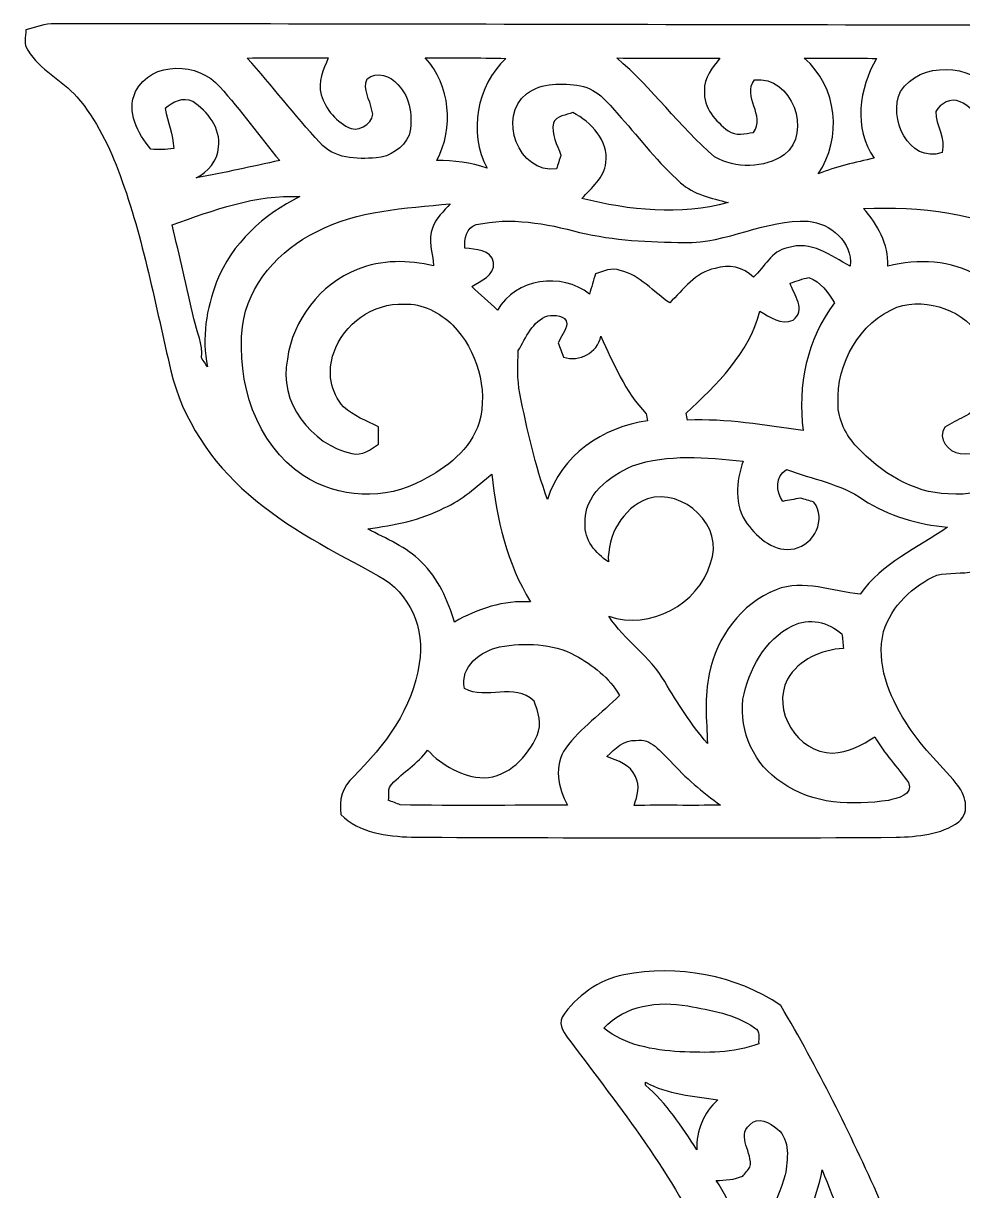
# Model space of a CAD drawing. Header units: centimetres. Extents: x -12.4 to 12.2, y -13.7 to 13.3.
# Drawn here: x -12.42 to -4.14, y 3.01 to 13.29 of the extents above; entities that cross this region are included whole.
import ezdxf

# ---------------------------------------------------------------- set-up
doc = ezdxf.new("R2010")
doc.units = ezdxf.units.CM
doc.header["$MEASUREMENT"] = 0
doc.layers.add('Camada 1', color=7, linetype='Continuous')

msp = doc.modelspace()

# ---------------------------------------------------------------- linework, layer by layer
at = {"layer": 'Camada 1', "color": 156}
for points, knots in [([(-12.39555, 13.23586), (-12.31159, 13.26161), (-12.22691, 13.2916), (-12.13803, 13.28984), (-12.13803, 13.28984), (-8.76229, 13.29019), (-5.38692, 13.27643), (-2.01117, 13.27714), (-2.01117, 13.27714), (-1.80552, 13.27573), (-1.59666, 13.29443), (-1.39452, 13.24362), (-1.39452, 13.24362), (-1.37865, 13.20341), (-1.36735, 13.16214), (-1.35995, 13.11944), (-1.35995, 13.11944), (-1.43581, 12.95152), (-1.61254, 12.86756), (-1.71838, 12.72292), (-1.71838, 12.72292), (-1.78788, 12.62873), (-1.85914, 12.53207), (-1.90005, 12.42165), (-1.90005, 12.42165), (-1.87924, 12.31829), (-1.82386, 12.21493), (-1.73177, 12.15848), (-1.73177, 12.15848), (-1.5568, 12.10662), (-1.38394, 12.1927), (-1.23013, 12.26784), (-1.23013, 12.26784), (-0.97225, 12.40261), (-0.72214, 12.57758), (-0.42509, 12.60756), (-0.42509, 12.60756), (-0.24411, 12.63368), (-0.06914, 12.51902), (0.11007, 12.57969), (0.11007, 12.57969), (0.1845, 12.67741), (0.27057, 12.76914), (0.38417, 12.82135), (0.38417, 12.82135), (0.41451, 12.80689), (0.4445, 12.79277), (0.47519, 12.77866), (0.47519, 12.77866), (0.52882, 12.59204), (0.49564, 12.39379), (0.54892, 12.20752), (0.54892, 12.20752), (0.60854, 11.96939), (0.77645, 11.77748), (0.84242, 11.54182), (0.84242, 11.54182), (0.92463, 11.2522), (0.94156, 10.93434), (0.84101, 10.64754), (0.84101, 10.64754), (0.77681, 10.46339), (0.64664, 10.31521), (0.53092, 10.16247), (0.53092, 10.16247), (0.36371, 9.94268), (0.17533, 9.72961), (-0.06738, 9.59097), (-0.06738, 9.59097), (-0.19614, 9.51618), (-0.33338, 9.45797), (-0.46355, 9.38565), (-0.46355, 9.38565), (-0.48331, 9.31368), (-0.49213, 9.23678), (-0.52811, 9.1701), (-0.52811, 9.1701), (-0.56549, 9.13482), (-0.61348, 9.11436), (-0.65758, 9.08861), (-0.65758, 9.08861), (-0.99764, 9.05157), (-1.32257, 9.26782), (-1.66122, 9.17081), (-1.66122, 9.17081), (-1.85596, 9.12529), (-1.91698, 8.91222), (-2.0655, 8.80427), (-2.0655, 8.80427), (-2.26554, 8.63917), (-2.53152, 8.58202), (-2.78553, 8.58626), (-2.78553, 8.58626), (-3.08292, 8.58167), (-3.37538, 8.68432), (-3.67312, 8.64517), (-3.67312, 8.64517), (-3.81916, 8.63282), (-3.90065, 8.48254), (-4.04388, 8.46454), (-4.04388, 8.46454), (-4.15183, 8.44515), (-4.26332, 8.45608), (-4.37056, 8.43421), (-4.37056, 8.43421), (-4.58257, 8.33825), (-4.77097, 8.16362), (-4.84011, 7.93644), (-4.84011, 7.93644), (-4.90926, 7.65598), (-4.7939, 7.37129), (-4.64431, 7.13775), (-4.64431, 7.13775), (-4.52332, 6.93666), (-4.3501, 6.77579), (-4.19946, 6.59835), (-4.19946, 6.59835), (-4.12043, 6.50487), (-4.07212, 6.35316), (-4.17724, 6.25934), (-4.17724, 6.25934), (-4.33492, 6.14644), (-4.53989, 6.12951), (-4.72792, 6.12422), (-4.72792, 6.12422), (-6.15138, 6.11328), (-7.57485, 6.11998), (-8.99795, 6.12422), (-8.99795, 6.12422), (-9.21526, 6.13445), (-9.46009, 6.1602), (-9.61955, 6.32529), (-9.61955, 6.32529), (-9.64247, 6.44877), (-9.60261, 6.57153), (-9.51052, 6.65692), (-9.51052, 6.65692), (-9.23466, 6.92962), (-8.98418, 7.26122), (-8.93022, 7.65598), (-8.93022, 7.65598), (-8.8727, 7.95301), (-9.01593, 8.2804), (-9.28475, 8.42504), (-9.28475, 8.42504), (-9.68126, 8.64199), (-10.09227, 8.84519), (-10.43374, 9.14646), (-10.43374, 9.14646), (-10.7622, 9.42975), (-11.01655, 9.80757), (-11.11742, 10.23231), (-11.11742, 10.23231), (-11.25536, 10.8091), (-11.35944, 11.39684), (-11.56545, 11.95492), (-11.56545, 11.95492), (-11.65682, 12.20257), (-11.7722, 12.446), (-11.94542, 12.64743), (-11.94542, 12.64743), (-12.0791, 12.79525), (-12.27101, 12.88485), (-12.37933, 13.05701), (-12.37933, 13.05701), (-12.41743, 13.10957), (-12.39624, 13.1766), (-12.39555, 13.23586)], [0, 0, 0, 0, 0.02325581, 0.02325581, 0.02325581, 0.02325581, 0.04651163, 0.04651163, 0.04651163, 0.04651163, 0.06976744, 0.06976744, 0.06976744, 0.06976744, 0.09302326, 0.09302326, 0.09302326, 0.09302326, 0.11627907, 0.11627907, 0.11627907, 0.11627907, 0.13953488, 0.13953488, 0.13953488, 0.13953488, 0.1627907, 0.1627907, 0.1627907, 0.1627907, 0.18604651, 0.18604651, 0.18604651, 0.18604651, 0.20930233, 0.20930233, 0.20930233, 0.20930233, 0.23255814, 0.23255814, 0.23255814, 0.23255814, 0.25581395, 0.25581395, 0.25581395, 0.25581395, 0.27906977, 0.27906977, 0.27906977, 0.27906977, 0.30232558, 0.30232558, 0.30232558, 0.30232558, 0.3255814, 0.3255814, 0.3255814, 0.3255814, 0.34883721, 0.34883721, 0.34883721, 0.34883721, 0.37209302, 0.37209302, 0.37209302, 0.37209302, 0.39534884, 0.39534884, 0.39534884, 0.39534884, 0.41860465, 0.41860465, 0.41860465, 0.41860465, 0.44186047, 0.44186047, 0.44186047, 0.44186047, 0.46511628, 0.46511628, 0.46511628, 0.46511628, 0.48837209, 0.48837209, 0.48837209, 0.48837209, 0.51162791, 0.51162791, 0.51162791, 0.51162791, 0.53488372, 0.53488372, 0.53488372, 0.53488372, 0.55813953, 0.55813953, 0.55813953, 0.55813953, 0.58139535, 0.58139535, 0.58139535, 0.58139535, 0.60465116, 0.60465116, 0.60465116, 0.60465116, 0.62790698, 0.62790698, 0.62790698, 0.62790698, 0.65116279, 0.65116279, 0.65116279, 0.65116279, 0.6744186, 0.6744186, 0.6744186, 0.6744186, 0.69767442, 0.69767442, 0.69767442, 0.69767442, 0.72093023, 0.72093023, 0.72093023, 0.72093023, 0.74418605, 0.74418605, 0.74418605, 0.74418605, 0.76744186, 0.76744186, 0.76744186, 0.76744186, 0.79069767, 0.79069767, 0.79069767, 0.79069767, 0.81395349, 0.81395349, 0.81395349, 0.81395349, 0.8372093, 0.8372093, 0.8372093, 0.8372093, 0.86046512, 0.86046512, 0.86046512, 0.86046512, 0.88372093, 0.88372093, 0.88372093, 0.88372093, 0.90697674, 0.90697674, 0.90697674, 0.90697674, 0.93023256, 0.93023256, 0.93023256, 0.93023256, 0.95348837, 0.95348837, 0.95348837, 0.95348837, 1, 1, 1, 1]), ([(-11.42893, 12.69365), (-11.42893, 12.69365), (-11.42893, 12.69365), (-11.42893, 12.69365), (-11.42893, 12.69365), (-11.51429, 12.51585), (-11.40846, 12.32323), (-11.29454, 12.18564), (-11.29454, 12.18564), (-11.22749, 12.1793), (-11.15976, 12.18212), (-11.0931, 12.19305), (-11.0931, 12.19305), (-11.09909, 12.3137), (-11.14424, 12.42695), (-11.16858, 12.54407), (-11.16858, 12.54407), (-11.10192, 12.60016), (-11.01266, 12.64673), (-10.92517, 12.60615), (-10.92517, 12.60615), (-10.79393, 12.51832), (-10.67542, 12.37156), (-10.69905, 12.20363), (-10.69905, 12.20363), (-10.70468, 12.08369), (-10.79041, 11.98562), (-10.89377, 11.93341), (-10.89377, 11.93341), (-10.64718, 11.9768), (-10.40377, 12.03465), (-10.15858, 12.08546), (-10.15858, 12.08546), (-10.34097, 12.29713), (-10.4983, 12.5296), (-10.6874, 12.73563), (-10.6874, 12.73563), (-10.8712, 12.95329), (-11.28818, 12.96811), (-11.42893, 12.69365)], [0, 0, 0, 0, 0.09090909, 0.09090909, 0.09090909, 0.09090909, 0.18181818, 0.18181818, 0.18181818, 0.18181818, 0.27272727, 0.27272727, 0.27272727, 0.27272727, 0.36363636, 0.36363636, 0.36363636, 0.36363636, 0.45454545, 0.45454545, 0.45454545, 0.45454545, 0.54545455, 0.54545455, 0.54545455, 0.54545455, 0.63636364, 0.63636364, 0.63636364, 0.63636364, 0.72727273, 0.72727273, 0.72727273, 0.72727273, 0.81818182, 0.81818182, 0.81818182, 0.81818182, 1, 1, 1, 1]), ([(-10.4447, 12.98856), (-10.4447, 12.98856), (-10.4447, 12.98856), (-10.4447, 12.98856), (-10.4447, 12.98856), (-10.22631, 12.7448), (-10.02841, 12.48339), (-9.8051, 12.24386), (-9.8051, 12.24386), (-9.6855, 12.10098), (-9.4816, 12.09639), (-9.3105, 12.1098), (-9.3105, 12.1098), (-9.18527, 12.11685), (-9.07379, 12.19693), (-9.01876, 12.30806), (-9.01876, 12.30806), (-8.98313, 12.46116), (-9.00324, 12.63861), (-9.11789, 12.75468), (-9.11789, 12.75468), (-9.17999, 12.83123), (-9.30768, 12.87462), (-9.39024, 12.80548), (-9.39024, 12.80548), (-9.42903, 12.71198), (-9.36519, 12.62168), (-9.34685, 12.53101), (-9.34685, 12.53101), (-9.30945, 12.43153), (-9.43997, 12.34404), (-9.53028, 12.36698), (-9.53028, 12.36698), (-9.65694, 12.41918), (-9.75323, 12.5363), (-9.79275, 12.66542), (-9.79275, 12.66542), (-9.82802, 12.77761), (-9.77406, 12.88768), (-9.73242, 12.98927), (-9.73242, 12.98927), (-9.96986, 12.98927), (-10.20726, 12.99245), (-10.4447, 12.98856)], [0, 0, 0, 0, 0.08333333, 0.08333333, 0.08333333, 0.08333333, 0.16666667, 0.16666667, 0.16666667, 0.16666667, 0.25, 0.25, 0.25, 0.25, 0.33333333, 0.33333333, 0.33333333, 0.33333333, 0.41666667, 0.41666667, 0.41666667, 0.41666667, 0.5, 0.5, 0.5, 0.5, 0.58333333, 0.58333333, 0.58333333, 0.58333333, 0.66666667, 0.66666667, 0.66666667, 0.66666667, 0.75, 0.75, 0.75, 0.75, 0.83333333, 0.83333333, 0.83333333, 0.83333333, 1, 1, 1, 1]), ([(-8.8773, 12.99068), (-8.8773, 12.99068), (-8.8773, 12.99068), (-8.8773, 12.99068), (-8.8773, 12.99068), (-8.65611, 12.74867), (-8.62153, 12.37226), (-8.77605, 12.08617), (-8.77605, 12.08617), (-8.62576, 12.08511), (-8.47443, 12.07205), (-8.33296, 12.01772), (-8.33296, 12.01772), (-8.49806, 12.33487), (-8.42539, 12.74056), (-8.1668, 12.98504), (-8.1668, 12.98504), (-8.40351, 12.99351), (-8.64059, 12.9868), (-8.8773, 12.99068)], [0, 0, 0, 0, 0.16666667, 0.16666667, 0.16666667, 0.16666667, 0.33333333, 0.33333333, 0.33333333, 0.33333333, 0.5, 0.5, 0.5, 0.5, 0.66666667, 0.66666667, 0.66666667, 0.66666667, 1, 1, 1, 1]), ([(-7.19067, 12.98927), (-7.19067, 12.98927), (-7.19067, 12.98927), (-7.19067, 12.98927), (-7.19067, 12.98927), (-6.87775, 12.72469), (-6.63928, 12.38497), (-6.32882, 12.11862), (-6.32882, 12.11862), (-6.1461, 12.01173), (-5.89033, 12.01596), (-5.71465, 12.13731), (-5.71465, 12.13731), (-5.46311, 12.33628), (-5.64868, 12.8337), (-5.97675, 12.79701), (-5.97675, 12.79701), (-6.09106, 12.64461), (-5.87375, 12.4848), (-5.98594, 12.33205), (-5.98594, 12.33205), (-6.06, 12.32569), (-6.14362, 12.29818), (-6.20923, 12.34616), (-6.20923, 12.34616), (-6.31859, 12.43153), (-6.42902, 12.55148), (-6.41772, 12.70105), (-6.41772, 12.70105), (-6.42479, 12.81535), (-6.34787, 12.90461), (-6.2819, 12.98856), (-6.2819, 12.98856), (-6.58495, 12.98786), (-6.88798, 12.98751), (-7.19067, 12.98927)], [0, 0, 0, 0, 0.1, 0.1, 0.1, 0.1, 0.2, 0.2, 0.2, 0.2, 0.3, 0.3, 0.3, 0.3, 0.4, 0.4, 0.4, 0.4, 0.5, 0.5, 0.5, 0.5, 0.6, 0.6, 0.6, 0.6, 0.7, 0.7, 0.7, 0.7, 0.8, 0.8, 0.8, 0.8, 1, 1, 1, 1]), ([(-5.54036, 12.98786), (-5.54036, 12.98786), (-5.54036, 12.98786), (-5.54036, 12.98786), (-5.54036, 12.98786), (-5.2444, 12.74197), (-5.20312, 12.28019), (-5.41479, 11.96728), (-5.41479, 11.96728), (-5.25709, 12.03395), (-5.08847, 12.06887), (-4.9223, 12.10697), (-4.9223, 12.10697), (-5.10716, 12.36556), (-5.056, 12.72504), (-4.90114, 12.98539), (-4.90114, 12.98539), (-5.11422, 12.98892), (-5.32729, 12.98609), (-5.54036, 12.98786)], [0, 0, 0, 0, 0.16666667, 0.16666667, 0.16666667, 0.16666667, 0.33333333, 0.33333333, 0.33333333, 0.33333333, 0.5, 0.5, 0.5, 0.5, 0.66666667, 0.66666667, 0.66666667, 0.66666667, 1, 1, 1, 1]), ([(-4.69053, 12.69471), (-4.69053, 12.69471), (-4.69053, 12.69471), (-4.69053, 12.69471), (-4.69053, 12.69471), (-4.80272, 12.46434), (-4.6228, 12.05865), (-4.32505, 12.15531), (-4.32505, 12.15531), (-4.28907, 12.28301), (-4.38043, 12.39414), (-4.38114, 12.51726), (-4.38114, 12.51726), (-4.33846, 12.58887), (-4.24814, 12.64179), (-4.16594, 12.60404), (-4.16594, 12.60404), (-4.02132, 12.53666), (-3.93946, 12.38778), (-3.90102, 12.23926), (-3.90102, 12.23926), (-3.92219, 12.17189), (-3.94511, 12.10521), (-3.97087, 12.0396), (-3.97087, 12.0396), (-3.78636, 12.08933), (-3.59516, 12.08898), (-3.40571, 12.0791), (-3.40571, 12.0791), (-3.39336, 12.07205), (-3.36797, 12.05794), (-3.35526, 12.05089), (-3.35526, 12.05089), (-3.52424, 12.27137), (-3.7024, 12.48515), (-3.88055, 12.69858), (-3.88055, 12.69858), (-4.06681, 12.94236), (-4.51555, 12.96211), (-4.69053, 12.69471)], [0, 0, 0, 0, 0.09090909, 0.09090909, 0.09090909, 0.09090909, 0.18181818, 0.18181818, 0.18181818, 0.18181818, 0.27272727, 0.27272727, 0.27272727, 0.27272727, 0.36363636, 0.36363636, 0.36363636, 0.36363636, 0.45454545, 0.45454545, 0.45454545, 0.45454545, 0.54545455, 0.54545455, 0.54545455, 0.54545455, 0.63636364, 0.63636364, 0.63636364, 0.63636364, 0.72727273, 0.72727273, 0.72727273, 0.72727273, 0.81818182, 0.81818182, 0.81818182, 0.81818182, 1, 1, 1, 1]), ([(-7.98405, 12.67283), (-7.98405, 12.67283), (-7.98405, 12.67283), (-7.98405, 12.67283), (-7.98405, 12.67283), (-8.24723, 12.4788), (-8.05285, 11.96233), (-7.72089, 12.01278), (-7.72089, 12.01278), (-7.70819, 12.053), (-7.69513, 12.09322), (-7.68244, 12.13343), (-7.68244, 12.13343), (-7.71418, 12.22445), (-7.77027, 12.31758), (-7.747, 12.41742), (-7.747, 12.41742), (-7.72054, 12.48409), (-7.63447, 12.48304), (-7.5766, 12.50844), (-7.5766, 12.50844), (-7.4161, 12.42341), (-7.26193, 12.26326), (-7.2852, 12.06782), (-7.2852, 12.06782), (-7.30003, 11.93235), (-7.41432, 11.84733), (-7.49723, 11.75208), (-7.49723, 11.75208), (-7.07813, 11.64624), (-6.63222, 11.60039), (-6.20959, 11.71469), (-6.20959, 11.71469), (-6.35565, 11.75455), (-6.51298, 11.7856), (-6.62905, 11.89037), (-6.62905, 11.89037), (-6.82271, 12.06323), (-6.97934, 12.27101), (-7.15186, 12.46328), (-7.15186, 12.46328), (-7.25346, 12.57617), (-7.35224, 12.71481), (-7.51099, 12.74515), (-7.51099, 12.74515), (-7.66938, 12.76597), (-7.85001, 12.77654), (-7.98405, 12.67283)], [0, 0, 0, 0, 0.07692308, 0.07692308, 0.07692308, 0.07692308, 0.15384615, 0.15384615, 0.15384615, 0.15384615, 0.23076923, 0.23076923, 0.23076923, 0.23076923, 0.30769231, 0.30769231, 0.30769231, 0.30769231, 0.38461538, 0.38461538, 0.38461538, 0.38461538, 0.46153846, 0.46153846, 0.46153846, 0.46153846, 0.53846154, 0.53846154, 0.53846154, 0.53846154, 0.61538462, 0.61538462, 0.61538462, 0.61538462, 0.69230769, 0.69230769, 0.69230769, 0.69230769, 0.76923077, 0.76923077, 0.76923077, 0.76923077, 0.84615385, 0.84615385, 0.84615385, 0.84615385, 1, 1, 1, 1]), ([(-11.10684, 11.51854), (-11.10684, 11.51854), (-11.10684, 11.51854), (-11.10684, 11.51854), (-11.10684, 11.51854), (-11.04018, 11.24373), (-10.9795, 10.96715), (-10.91457, 10.69199), (-10.91457, 10.69199), (-10.88953, 10.57768), (-10.83486, 10.46656), (-10.84862, 10.34697), (-10.84862, 10.34697), (-10.83134, 10.32122), (-10.8137, 10.29545), (-10.79641, 10.26936), (-10.79641, 10.26936), (-10.84791, 10.52053), (-10.80557, 10.78123), (-10.71491, 11.01831), (-10.71491, 11.01831), (-10.58192, 11.35345), (-10.30076, 11.61273), (-9.98078, 11.7683), (-9.98078, 11.7683), (-10.37059, 11.78841), (-10.74561, 11.64872), (-11.10684, 11.51854)], [0, 0, 0, 0, 0.125, 0.125, 0.125, 0.125, 0.25, 0.25, 0.25, 0.25, 0.375, 0.375, 0.375, 0.375, 0.5, 0.5, 0.5, 0.5, 0.625, 0.625, 0.625, 0.625, 0.75, 0.75, 0.75, 0.75, 1, 1, 1, 1]), ([(-9.83438, 11.45893), (-9.83438, 11.45893), (-9.83438, 11.45893), (-9.83438, 11.45893), (-9.83438, 11.45893), (-10.1607, 11.29665), (-10.44151, 10.99678), (-10.48738, 10.62319), (-10.48738, 10.62319), (-10.53923, 10.13882), (-10.37449, 9.5892), (-9.9515, 9.3105), (-9.9515, 9.3105), (-9.64423, 9.10872), (-9.22655, 9.09037), (-8.9041, 9.26782), (-8.9041, 9.26782), (-8.68961, 9.37754), (-8.47653, 9.53876), (-8.4021, 9.77793), (-8.4021, 9.77793), (-8.32097, 10.0785), (-8.42044, 10.41293), (-8.63423, 10.63554), (-8.63423, 10.63554), (-8.74923, 10.7449), (-8.90164, 10.82886), (-9.06497, 10.8211), (-9.06497, 10.8211), (-9.33484, 10.83204), (-9.59872, 10.64823), (-9.68268, 10.39142), (-9.68268, 10.39142), (-9.74372, 10.23338), (-9.71303, 10.0404), (-9.5959, 9.91622), (-9.5959, 9.91622), (-9.50911, 9.83438), (-9.39411, 9.79382), (-9.2904, 9.73878), (-9.2904, 9.73878), (-9.28933, 9.68833), (-9.28828, 9.63788), (-9.28792, 9.58708), (-9.28792, 9.58708), (-9.35813, 9.54158), (-9.43292, 9.48196), (-9.52287, 9.50418), (-9.52287, 9.50418), (-9.88236, 9.5832), (-10.17447, 9.96244), (-10.09156, 10.33533), (-10.09156, 10.33533), (-10.04464, 10.68317), (-9.80332, 10.99678), (-9.47632, 11.12555), (-9.47632, 11.12555), (-9.26217, 11.21515), (-9.02616, 11.20845), (-8.80356, 11.15907), (-8.80356, 11.15907), (-8.80886, 11.27125), (-8.85966, 11.38802), (-8.81167, 11.49737), (-8.81167, 11.49737), (-8.78311, 11.58028), (-8.7129, 11.63884), (-8.65823, 11.70446), (-8.65823, 11.70446), (-9.05615, 11.66636), (-9.47242, 11.6466), (-9.83438, 11.45893)], [0, 0, 0, 0, 0.05263158, 0.05263158, 0.05263158, 0.05263158, 0.10526316, 0.10526316, 0.10526316, 0.10526316, 0.15789474, 0.15789474, 0.15789474, 0.15789474, 0.21052632, 0.21052632, 0.21052632, 0.21052632, 0.26315789, 0.26315789, 0.26315789, 0.26315789, 0.31578947, 0.31578947, 0.31578947, 0.31578947, 0.36842105, 0.36842105, 0.36842105, 0.36842105, 0.42105263, 0.42105263, 0.42105263, 0.42105263, 0.47368421, 0.47368421, 0.47368421, 0.47368421, 0.52631579, 0.52631579, 0.52631579, 0.52631579, 0.57894737, 0.57894737, 0.57894737, 0.57894737, 0.63157895, 0.63157895, 0.63157895, 0.63157895, 0.68421053, 0.68421053, 0.68421053, 0.68421053, 0.73684211, 0.73684211, 0.73684211, 0.73684211, 0.78947368, 0.78947368, 0.78947368, 0.78947368, 0.84210526, 0.84210526, 0.84210526, 0.84210526, 0.89473684, 0.89473684, 0.89473684, 0.89473684, 1, 1, 1, 1]), ([(-5.01614, 11.66424), (-5.01614, 11.66424), (-5.01614, 11.66424), (-5.01614, 11.66424), (-5.01614, 11.66424), (-4.89408, 11.52207), (-4.7946, 11.35062), (-4.80272, 11.15624), (-4.80272, 11.15624), (-4.53565, 11.2215), (-4.24461, 11.2088), (-4.00332, 11.06663), (-4.00332, 11.06663), (-3.66218, 10.87649), (-3.45687, 10.47009), (-3.50979, 10.08274), (-3.50979, 10.08274), (-3.53905, 9.888), (-3.67417, 9.72643), (-3.8301, 9.6146), (-3.8301, 9.6146), (-3.92852, 9.54898), (-4.04283, 9.48443), (-4.1656, 9.5063), (-4.1656, 9.5063), (-4.27002, 9.51159), (-4.36986, 9.64106), (-4.2993, 9.73596), (-4.2993, 9.73596), (-4.19522, 9.80792), (-4.06152, 9.84073), (-3.98392, 9.94727), (-3.98392, 9.94727), (-3.85056, 10.10461), (-3.87103, 10.34273), (-3.97403, 10.5103), (-3.97403, 10.5103), (-4.11938, 10.76289), (-4.44675, 10.88284), (-4.72263, 10.79358), (-4.72263, 10.79358), (-5.05249, 10.66129), (-5.25604, 10.29582), (-5.24121, 9.94727), (-5.24121, 9.94727), (-5.24369, 9.80263), (-5.17031, 9.66787), (-5.07612, 9.56239), (-5.07612, 9.56239), (-4.86587, 9.33908), (-4.5847, 9.15811), (-4.27002, 9.14893), (-4.27002, 9.14893), (-3.92112, 9.12071), (-3.57187, 9.2971), (-3.36937, 9.57897), (-3.36937, 9.57897), (-3.17605, 9.84744), (-3.09279, 10.18504), (-3.11221, 10.51348), (-3.11221, 10.51348), (-3.10373, 10.84862), (-3.30624, 11.15624), (-3.57399, 11.34321), (-3.57399, 11.34321), (-3.98356, 11.65083), (-4.52366, 11.67623), (-5.01614, 11.66424)], [0, 0, 0, 0, 0.05555556, 0.05555556, 0.05555556, 0.05555556, 0.11111111, 0.11111111, 0.11111111, 0.11111111, 0.16666667, 0.16666667, 0.16666667, 0.16666667, 0.22222222, 0.22222222, 0.22222222, 0.22222222, 0.27777778, 0.27777778, 0.27777778, 0.27777778, 0.33333333, 0.33333333, 0.33333333, 0.33333333, 0.38888889, 0.38888889, 0.38888889, 0.38888889, 0.44444444, 0.44444444, 0.44444444, 0.44444444, 0.5, 0.5, 0.5, 0.5, 0.55555556, 0.55555556, 0.55555556, 0.55555556, 0.61111111, 0.61111111, 0.61111111, 0.61111111, 0.66666667, 0.66666667, 0.66666667, 0.66666667, 0.72222222, 0.72222222, 0.72222222, 0.72222222, 0.77777778, 0.77777778, 0.77777778, 0.77777778, 0.83333333, 0.83333333, 0.83333333, 0.83333333, 0.88888889, 0.88888889, 0.88888889, 0.88888889, 1, 1, 1, 1]), ([(-8.5284, 11.31393), (-8.5284, 11.31393), (-8.5284, 11.31393), (-8.5284, 11.31393), (-8.5284, 11.31393), (-8.43385, 11.30018), (-8.29839, 11.30723), (-8.2758, 11.18622), (-8.2758, 11.18622), (-8.26276, 11.07122), (-8.39045, 11.02642), (-8.46771, 10.97492), (-8.46771, 10.97492), (-8.39223, 10.90612), (-8.31603, 10.83768), (-8.24018, 10.76889), (-8.24018, 10.76889), (-8.08143, 11.04618), (-7.67574, 11.10403), (-7.43055, 10.9093), (-7.43055, 10.9093), (-7.41327, 10.96891), (-7.39563, 11.02854), (-7.37834, 11.08816), (-7.37834, 11.08816), (-7.30815, 11.11002), (-7.2344, 11.14671), (-7.15997, 11.11743), (-7.15997, 11.11743), (-6.98358, 11.07757), (-6.86929, 10.92764), (-6.72429, 10.83204), (-6.72429, 10.83204), (-6.60435, 10.94916), (-6.49887, 11.10262), (-6.32249, 11.13507), (-6.32249, 11.13507), (-6.20535, 11.17776), (-6.07447, 11.14565), (-5.98628, 11.05923), (-5.98628, 11.05923), (-5.88644, 11.14601), (-5.82894, 11.291), (-5.68537, 11.3157), (-5.68537, 11.3157), (-5.48252, 11.38802), (-5.3026, 11.24479), (-5.13396, 11.15624), (-5.13396, 11.15624), (-5.1114, 11.3672), (-5.30789, 11.53548), (-5.50545, 11.55029), (-5.50545, 11.55029), (-5.88081, 11.57323), (-6.22087, 11.35238), (-6.59553, 11.36368), (-6.59553, 11.36368), (-6.90421, 11.3665), (-7.21571, 11.38201), (-7.51733, 11.45222), (-7.51733, 11.45222), (-7.8119, 11.5323), (-8.12517, 11.5891), (-8.42751, 11.52102), (-8.42751, 11.52102), (-8.51746, 11.49526), (-8.53475, 11.39436), (-8.5284, 11.31393)], [0, 0, 0, 0, 0.05555556, 0.05555556, 0.05555556, 0.05555556, 0.11111111, 0.11111111, 0.11111111, 0.11111111, 0.16666667, 0.16666667, 0.16666667, 0.16666667, 0.22222222, 0.22222222, 0.22222222, 0.22222222, 0.27777778, 0.27777778, 0.27777778, 0.27777778, 0.33333333, 0.33333333, 0.33333333, 0.33333333, 0.38888889, 0.38888889, 0.38888889, 0.38888889, 0.44444444, 0.44444444, 0.44444444, 0.44444444, 0.5, 0.5, 0.5, 0.5, 0.55555556, 0.55555556, 0.55555556, 0.55555556, 0.61111111, 0.61111111, 0.61111111, 0.61111111, 0.66666667, 0.66666667, 0.66666667, 0.66666667, 0.72222222, 0.72222222, 0.72222222, 0.72222222, 0.77777778, 0.77777778, 0.77777778, 0.77777778, 0.83333333, 0.83333333, 0.83333333, 0.83333333, 0.88888889, 0.88888889, 0.88888889, 0.88888889, 1, 1, 1, 1]), ([(-5.6642, 11.00596), (-5.6642, 11.00596), (-5.6642, 11.00596), (-5.6642, 11.00596), (-5.6642, 11.00596), (-5.62821, 10.90224), (-5.51885, 10.76924), (-5.63774, 10.67893), (-5.63774, 10.67893), (-5.74357, 10.63307), (-5.84164, 10.70751), (-5.92912, 10.7576), (-5.92912, 10.7576), (-6.02473, 10.38718), (-6.30977, 10.11237), (-6.58001, 9.85943), (-6.58001, 9.85943), (-6.57684, 9.84426), (-6.57048, 9.81392), (-6.56766, 9.79875), (-6.56766, 9.79875), (-6.22477, 9.81356), (-5.88715, 9.75501), (-5.54918, 9.70702), (-5.54918, 9.70702), (-5.59859, 10.0972), (-5.51673, 10.5163), (-5.27156, 10.83098), (-5.27156, 10.83098), (-5.3287, 10.92094), (-5.39184, 11.01865), (-5.49804, 11.05534), (-5.49804, 11.05534), (-5.55483, 11.0437), (-5.60916, 11.02395), (-5.6642, 11.00596)], [0, 0, 0, 0, 0.1, 0.1, 0.1, 0.1, 0.2, 0.2, 0.2, 0.2, 0.3, 0.3, 0.3, 0.3, 0.4, 0.4, 0.4, 0.4, 0.5, 0.5, 0.5, 0.5, 0.6, 0.6, 0.6, 0.6, 0.7, 0.7, 0.7, 0.7, 0.8, 0.8, 0.8, 0.8, 1, 1, 1, 1]), ([(-8.05744, 10.41118), (-8.05744, 10.41118), (-8.05744, 10.41118), (-8.05744, 10.41118), (-8.05744, 10.41118), (-8.06343, 10.28488), (-8.06908, 10.15682), (-8.04333, 10.03229), (-8.04333, 10.03229), (-7.97984, 9.7169), (-7.91033, 9.40152), (-7.80062, 9.09848), (-7.80062, 9.09848), (-7.68667, 9.48619), (-7.30885, 9.7416), (-6.92009, 9.79275), (-6.92009, 9.79275), (-6.92291, 9.80828), (-6.92855, 9.84002), (-6.93137, 9.85555), (-6.93137, 9.85555), (-7.11588, 10.04817), (-7.221, 10.29828), (-7.3293, 10.53782), (-7.3293, 10.53782), (-7.36423, 10.3893), (-7.51628, 10.30781), (-7.66092, 10.35473), (-7.66092, 10.35473), (-7.67574, 10.39636), (-7.6909, 10.43798), (-7.70573, 10.47962), (-7.70573, 10.47962), (-7.67997, 10.5357), (-7.64046, 10.58686), (-7.62881, 10.64823), (-7.62881, 10.64823), (-7.63517, 10.72691), (-7.74064, 10.72338), (-7.79814, 10.71845), (-7.79814, 10.71845), (-7.93291, 10.67223), (-7.99146, 10.52512), (-8.05744, 10.41118)], [0, 0, 0, 0, 0.08333333, 0.08333333, 0.08333333, 0.08333333, 0.16666667, 0.16666667, 0.16666667, 0.16666667, 0.25, 0.25, 0.25, 0.25, 0.33333333, 0.33333333, 0.33333333, 0.33333333, 0.41666667, 0.41666667, 0.41666667, 0.41666667, 0.5, 0.5, 0.5, 0.5, 0.58333333, 0.58333333, 0.58333333, 0.58333333, 0.66666667, 0.66666667, 0.66666667, 0.66666667, 0.75, 0.75, 0.75, 0.75, 0.83333333, 0.83333333, 0.83333333, 0.83333333, 1, 1, 1, 1]), ([(-7.05167, 9.39587), (-7.05167, 9.39587), (-7.05167, 9.39587), (-7.05167, 9.39587), (-7.05167, 9.39587), (-7.25664, 9.30733), (-7.48347, 9.13588), (-7.46936, 8.88787), (-7.46936, 8.88787), (-7.47923, 8.74254), (-7.37693, 8.62647), (-7.26439, 8.54957), (-7.26439, 8.54957), (-7.27428, 8.78134), (-7.14199, 9.02264), (-6.91902, 9.10483), (-6.91902, 9.10483), (-6.60541, 9.20679), (-6.23359, 8.85684), (-6.36447, 8.53792), (-6.36447, 8.53792), (-6.47064, 8.1735), (-6.89926, 7.94702), (-7.25981, 8.07155), (-7.25981, 8.07155), (-7.12187, 7.85636), (-6.89575, 7.71735), (-6.76804, 7.49477), (-6.76804, 7.49477), (-6.65444, 7.30532), (-6.53696, 7.11763), (-6.39234, 6.94972), (-6.39234, 6.94972), (-6.39726, 7.15468), (-6.42196, 7.36282), (-6.37504, 7.56496), (-6.37504, 7.56496), (-6.31119, 7.88458), (-6.09389, 8.18409), (-5.78626, 8.30509), (-5.78626, 8.30509), (-5.54426, 8.39893), (-5.29166, 8.2878), (-5.04647, 8.26698), (-5.04647, 8.26698), (-4.85457, 8.53722), (-4.54271, 8.67233), (-4.27777, 8.85542), (-4.27777, 8.85542), (-4.53777, 8.87941), (-4.79602, 8.95561), (-5.01685, 9.09672), (-5.01685, 9.09672), (-5.21864, 9.23959), (-5.4684, 9.27734), (-5.69489, 9.36483), (-5.69489, 9.36483), (-5.79472, 9.30168), (-5.78801, 9.17222), (-5.72769, 9.08332), (-5.72769, 9.08332), (-5.67655, 9.09214), (-5.62504, 9.10131), (-5.57388, 9.11154), (-5.57388, 9.11154), (-5.53402, 9.09954), (-5.4938, 9.08826), (-5.45324, 9.07697), (-5.45324, 9.07697), (-5.34282, 8.92457), (-5.44971, 8.7062), (-5.62434, 8.66598), (-5.62434, 8.66598), (-5.79542, 8.62824), (-5.94676, 8.75735), (-6.04026, 8.88646), (-6.04026, 8.88646), (-6.16196, 9.04416), (-6.13657, 9.26041), (-6.07764, 9.43786), (-6.07764, 9.43786), (-6.40045, 9.46855), (-6.74017, 9.50488), (-7.05167, 9.39587)], [0, 0, 0, 0, 0.04545455, 0.04545455, 0.04545455, 0.04545455, 0.09090909, 0.09090909, 0.09090909, 0.09090909, 0.13636364, 0.13636364, 0.13636364, 0.13636364, 0.18181818, 0.18181818, 0.18181818, 0.18181818, 0.22727273, 0.22727273, 0.22727273, 0.22727273, 0.27272727, 0.27272727, 0.27272727, 0.27272727, 0.31818182, 0.31818182, 0.31818182, 0.31818182, 0.36363636, 0.36363636, 0.36363636, 0.36363636, 0.40909091, 0.40909091, 0.40909091, 0.40909091, 0.45454545, 0.45454545, 0.45454545, 0.45454545, 0.5, 0.5, 0.5, 0.5, 0.54545455, 0.54545455, 0.54545455, 0.54545455, 0.59090909, 0.59090909, 0.59090909, 0.59090909, 0.63636364, 0.63636364, 0.63636364, 0.63636364, 0.68181818, 0.68181818, 0.68181818, 0.68181818, 0.72727273, 0.72727273, 0.72727273, 0.72727273, 0.77272727, 0.77272727, 0.77272727, 0.77272727, 0.81818182, 0.81818182, 0.81818182, 0.81818182, 0.86363636, 0.86363636, 0.86363636, 0.86363636, 0.90909091, 0.90909091, 0.90909091, 0.90909091, 1, 1, 1, 1]), ([(-8.71007, 9.02545), (-8.71007, 9.02545), (-8.71007, 9.02545), (-8.71007, 9.02545), (-8.71007, 9.02545), (-8.91928, 8.91716), (-9.15212, 8.87165), (-9.38354, 8.84132), (-9.38354, 8.84132), (-9.22197, 8.75065), (-9.04275, 8.68362), (-8.91046, 8.54851), (-8.91046, 8.54851), (-8.76194, 8.40598), (-8.67867, 8.21302), (-8.61942, 8.0197), (-8.61942, 8.0197), (-8.41691, 8.13716), (-8.18585, 8.21302), (-7.94948, 8.1975), (-7.94948, 8.1975), (-8.15693, 8.5351), (-8.25112, 8.93091), (-8.29132, 9.3218), (-8.29132, 9.3218), (-8.42468, 9.21455), (-8.55132, 9.09496), (-8.71007, 9.02545)], [0, 0, 0, 0, 0.125, 0.125, 0.125, 0.125, 0.25, 0.25, 0.25, 0.25, 0.375, 0.375, 0.375, 0.375, 0.5, 0.5, 0.5, 0.5, 0.625, 0.625, 0.625, 0.625, 0.75, 0.75, 0.75, 0.75, 1, 1, 1, 1]), ([(2.57147, 7.89712), (2.79865, 7.91475), (2.94788, 8.12606), (3.16873, 8.16099), (3.16873, 8.16099), (3.36804, 8.17262), (3.5677, 8.04739), (3.64215, 7.86077), (3.64215, 7.86077), (3.7635, 7.5595), (3.6993, 7.20884), (3.54584, 6.93156), (3.54584, 6.93156), (3.32641, 6.64863), (3.03254, 6.4225), (2.8551, 6.10641), (2.8551, 6.10641), (3.62627, 5.90568), (4.29372, 5.42344), (4.82819, 4.84416), (4.82819, 4.84416), (5.04479, 4.60357), (5.25575, 4.35417), (5.41874, 4.07335), (5.41874, 4.07335), (5.58277, 4.05077), (5.75351, 4.07935), (5.91333, 4.02819), (5.91333, 4.02819), (6.01246, 3.99749), (6.07595, 3.91071), (6.1564, 3.85075), (6.1564, 3.85075), (6.24106, 3.80278), (6.35007, 3.79606), (6.41816, 3.71951), (6.41816, 3.71951), (6.50036, 3.64754), (6.49646, 3.53218), (6.50564, 3.43305), (6.50564, 3.43305), (6.62453, 3.35932), (6.6919, 3.22104), (6.68591, 3.08205), (6.68591, 3.08205), (6.67887, 2.82981), (6.57372, 2.59203), (6.44461, 2.37966), (6.44461, 2.37966), (6.15745, 1.91047), (5.9031, 1.40599), (5.80961, 0.85919), (5.80961, 0.85919), (5.74223, 0.29157), (5.84031, -0.29615), (6.0742, -0.8165), (6.0742, -0.8165), (6.17545, -0.24641), (6.34231, 0.32721), (6.6845, 0.8031), (6.6845, 0.8031), (7.15158, 1.47233), (7.88747, 2.00537), (8.72108, 2.05792), (8.72108, 2.05792), (9.02236, 2.08228), (9.33386, 2.06499), (9.62279, 2.17082), (9.62279, 2.17082), (9.73744, 2.20892), (9.85633, 2.27278), (9.98085, 2.24032), (9.98085, 2.24032), (10.04577, 2.21915), (10.06517, 2.1486), (10.09833, 2.09602), (10.09833, 2.09602), (10.09657, 2.05052), (10.09516, 2.00466), (10.09445, 1.95881), (10.09445, 1.95881), (10.64691, 1.88154), (11.1436, 1.56052), (11.49146, 1.13154), (11.49146, 1.13154), (11.90809, 0.61014), (12.17548, -0.05131), (12.14197, -0.72582), (12.14197, -0.72582), (12.1007, -1.26205), (11.85834, -1.76123), (11.55565, -2.19797), (11.55565, -2.19797), (11.21557, -2.68304), (10.64584, -2.94021), (10.29625, -3.41682), (10.29625, -3.41682), (10.12761, -3.64153), (10.00626, -3.90506), (9.96815, -4.18482), (9.96815, -4.18482), (9.93324, -4.45574), (9.88454, -4.72598), (9.88702, -5.00043), (9.88702, -5.00043), (9.87608, -5.38919), (9.96815, -5.77303), (10.09939, -6.13673), (10.09939, -6.13673), (10.17877, -6.36004), (10.27649, -6.58442), (10.43736, -6.76222), (10.43736, -6.76222), (10.51708, -6.85181), (10.64267, -6.88216), (10.75803, -6.85463), (10.75803, -6.85463), (10.87797, -6.80279), (10.91008, -6.6645), (10.93335, -6.54914), (10.93335, -6.54914), (10.95523, -6.41402), (10.98063, -6.27925), (11.03072, -6.15156), (11.03072, -6.15156), (11.11856, -6.11699), (11.22758, -6.10534), (11.30131, -6.1766), (11.30131, -6.1766), (11.44312, -6.30641), (11.40114, -6.51915), (11.35775, -6.68389), (11.35775, -6.68389), (11.25438, -7.09205), (11.02614, -7.51645), (10.61726, -7.68225), (10.61726, -7.68225), (10.44758, -7.76057), (10.25814, -7.74469), (10.07893, -7.71894), (10.07893, -7.71894), (10.02319, -8.04173), (9.88032, -8.34019), (9.72932, -8.62805), (9.72932, -8.62805), (9.39806, -9.23342), (8.98391, -9.79857), (8.47484, -10.26671), (8.47484, -10.26671), (8.15805, -10.54399), (7.79893, -10.80786), (7.37312, -10.87595), (7.37312, -10.87595), (7.19639, -10.90594), (7.00129, -10.98072), (6.91699, -11.15041), (6.91699, -11.15041), (6.87818, -11.21533), (6.91204, -11.29364), (6.97342, -11.32998), (6.97342, -11.32998), (7.35901, -11.61643), (7.74671, -11.90042), (8.14148, -12.17417), (8.14148, -12.17417), (8.25401, -12.25001), (8.34185, -12.37419), (8.34221, -12.51389), (8.34221, -12.51389), (8.33726, -12.64479), (8.2586, -12.76013), (8.1637, -12.84515), (8.1637, -12.84515), (7.97213, -13.0145), (7.72943, -13.12033), (7.47931, -13.16618), (7.47931, -13.16618), (7.25883, -13.21734), (7.03023, -13.19864), (6.80726, -13.23462), (6.80726, -13.23462), (6.47636, -13.26532), (6.19767, -13.46322), (5.88405, -13.55178), (5.88405, -13.55178), (5.57785, -13.64455), (5.2508, -13.64455), (4.93931, -13.58104), (4.93931, -13.58104), (4.58442, -13.51684), (4.23869, -13.39055), (3.87499, -13.38562), (3.87499, -13.38562), (3.59805, -13.39196), (3.32853, -13.46534), (3.06889, -13.55671), (3.06889, -13.55671), (2.57958, -13.7338), (2.03947, -13.69499), (1.54276, -13.57012), (1.54276, -13.57012), (1.25491, -13.50944), (0.99666, -13.34786), (0.70138, -13.31646), (0.70138, -13.31646), (0.28087, -13.25472), (-0.12374, -13.41489), (-0.53333, -13.47557), (-0.53333, -13.47557), (-1.04908, -13.4985), (-1.46642, -13.08998), (-1.97972, -13.08822), (-1.97972, -13.08822), (-2.30356, -13.06388), (-2.61401, -13.17147), (-2.92939, -13.2258), (-2.92939, -13.2258), (-3.12871, -13.26391), (-3.35131, -13.31753), (-3.54216, -13.22052), (-3.54216, -13.22052), (-3.78311, -13.07623), (-3.83709, -12.72521), (-3.70127, -12.49167), (-3.70127, -12.49167), (-3.52841, -12.17699), (-3.19008, -12.01366), (-2.8814, -11.86125), (-2.8814, -11.86125), (-2.62354, -11.73285), (-2.39775, -11.54906), (-2.19278, -11.34902), (-2.19278, -11.34902), (-2.10566, -11.28165), (-2.13599, -11.15747), (-2.17304, -11.07103), (-2.17304, -11.07103), (-2.24852, -10.89783), (-2.42844, -10.81174), (-2.55968, -10.68756), (-2.55968, -10.68756), (-3.24724, -10.08396), (-3.87941, -9.41933), (-4.47314, -8.72401), (-4.47314, -8.72401), (-4.63789, -8.53386), (-4.78006, -8.32607), (-4.91835, -8.11652), (-4.91835, -8.11652), (-5.11167, -7.82689), (-5.42352, -7.65367), (-5.6867, -7.43672), (-5.6867, -7.43672), (-5.97598, -7.23669), (-6.15943, -6.9266), (-6.32276, -6.62321), (-6.32276, -6.62321), (-6.64555, -5.9868), (-6.85193, -5.29359), (-6.95776, -4.58874), (-6.95776, -4.58874), (-7.03431, -3.97279), (-6.89497, -3.36072), (-6.76726, -2.76136), (-6.76726, -2.76136), (-6.53689, -1.73265), (-6.27584, -0.71031), (-6.09558, 0.32897), (-6.09558, 0.32897), (-5.97703, 1.04828), (-6.07899, 1.79969), (-6.38238, 2.46186), (-6.38238, 2.46186), (-6.684, 3.14873), (-7.15778, 3.7368), (-7.60475, 4.33229), (-7.60475, 4.33229), (-7.64673, 4.39156), (-7.70881, 4.46351), (-7.67143, 4.54042), (-7.67143, 4.54042), (-7.54584, 4.7267), (-7.3504, 4.86816), (-7.12814, 4.91191), (-7.12814, 4.91191), (-6.65719, 5.00432), (-6.14319, 4.91191), (-5.74562, 4.64202), (-5.74562, 4.64202), (-5.42035, 4.09204), (-5.13496, 3.51773), (-4.87531, 2.93353), (-4.87531, 2.93353), (-4.40753, 1.88014), (-4.07592, 0.74665), (-4.07556, -0.41432), (-4.07556, -0.41432), (-4.04628, -0.87505), (-4.05828, -1.34389), (-3.94115, -1.79405), (-3.94115, -1.79405), (-3.87308, -2.03604), (-3.75382, -2.30979), (-3.49701, -2.39764), (-3.49701, -2.39764), (-3.23878, -2.46043), (-2.98618, -2.33237), (-2.77557, -2.19479), (-2.77557, -2.19479), (-2.24323, -1.84307), (-1.92749, -1.24547), (-1.77368, -0.64046), (-1.77368, -0.64046), (-1.60718, 0.03157), (-1.60083, 0.74102), (-1.7377, 1.41905), (-1.7377, 1.41905), (-1.81003, 1.74644), (-1.91586, 2.07346), (-2.10424, 2.35391), (-2.10424, 2.35391), (-2.2884, 2.60333), (-2.50394, 2.84356), (-2.58966, 3.14873), (-2.58966, 3.14873), (-2.61965, 3.29301), (-2.63129, 3.4694), (-2.52158, 3.58475), (-2.52158, 3.58475), (-2.44362, 3.64367), (-2.34731, 3.67013), (-2.25875, 3.70893), (-2.25875, 3.70893), (-2.19702, 3.88532), (-2.05556, 4.03101), (-1.87211, 4.07794), (-1.87211, 4.07794), (-1.74123, 4.12732), (-1.58107, 4.01655), (-1.46995, 4.12944), (-1.46995, 4.12944), (-1.33729, 4.27725), (-1.2491, 4.47445), (-1.06637, 4.57076), (-1.06637, 4.57076), (-0.93125, 4.62121), (-0.82647, 4.50833), (-0.71394, 4.4561), (-0.71394, 4.4561), (-0.28461, 5.07137), (0.28687, 5.5963), (0.96844, 5.91908), (0.96844, 5.91908), (1.34344, 6.09723), (1.75762, 6.22036), (2.17671, 6.19178), (2.17671, 6.19178), (1.94211, 6.53362), (1.74385, 6.90757), (1.64296, 7.31185), (1.64296, 7.31185), (1.59356, 7.51328), (1.56464, 7.74013), (1.66306, 7.93168), (1.66306, 7.93168), (1.7047, 8.03258), (1.82817, 8.07702), (1.93047, 8.06503), (1.93047, 8.06503), (2.14743, 8.02199), (2.34287, 7.87841), (2.57147, 7.89712)], [0, 0, 0, 0, 0.0106383, 0.0106383, 0.0106383, 0.0106383, 0.0212766, 0.0212766, 0.0212766, 0.0212766, 0.03191489, 0.03191489, 0.03191489, 0.03191489, 0.04255319, 0.04255319, 0.04255319, 0.04255319, 0.05319149, 0.05319149, 0.05319149, 0.05319149, 0.06382979, 0.06382979, 0.06382979, 0.06382979, 0.07446809, 0.07446809, 0.07446809, 0.07446809, 0.08510638, 0.08510638, 0.08510638, 0.08510638, 0.09574468, 0.09574468, 0.09574468, 0.09574468, 0.10638298, 0.10638298, 0.10638298, 0.10638298, 0.11702128, 0.11702128, 0.11702128, 0.11702128, 0.12765957, 0.12765957, 0.12765957, 0.12765957, 0.13829787, 0.13829787, 0.13829787, 0.13829787, 0.14893617, 0.14893617, 0.14893617, 0.14893617, 0.15957447, 0.15957447, 0.15957447, 0.15957447, 0.17021277, 0.17021277, 0.17021277, 0.17021277, 0.18085106, 0.18085106, 0.18085106, 0.18085106, 0.19148936, 0.19148936, 0.19148936, 0.19148936, 0.20212766, 0.20212766, 0.20212766, 0.20212766, 0.21276596, 0.21276596, 0.21276596, 0.21276596, 0.22340426, 0.22340426, 0.22340426, 0.22340426, 0.23404255, 0.23404255, 0.23404255, 0.23404255, 0.24468085, 0.24468085, 0.24468085, 0.24468085, 0.25531915, 0.25531915, 0.25531915, 0.25531915, 0.26595745, 0.26595745, 0.26595745, 0.26595745, 0.27659574, 0.27659574, 0.27659574, 0.27659574, 0.28723404, 0.28723404, 0.28723404, 0.28723404, 0.29787234, 0.29787234, 0.29787234, 0.29787234, 0.30851064, 0.30851064, 0.30851064, 0.30851064, 0.31914894, 0.31914894, 0.31914894, 0.31914894, 0.32978723, 0.32978723, 0.32978723, 0.32978723, 0.34042553, 0.34042553, 0.34042553, 0.34042553, 0.35106383, 0.35106383, 0.35106383, 0.35106383, 0.36170213, 0.36170213, 0.36170213, 0.36170213, 0.37234043, 0.37234043, 0.37234043, 0.37234043, 0.38297872, 0.38297872, 0.38297872, 0.38297872, 0.39361702, 0.39361702, 0.39361702, 0.39361702, 0.40425532, 0.40425532, 0.40425532, 0.40425532, 0.41489362, 0.41489362, 0.41489362, 0.41489362, 0.42553191, 0.42553191, 0.42553191, 0.42553191, 0.43617021, 0.43617021, 0.43617021, 0.43617021, 0.44680851, 0.44680851, 0.44680851, 0.44680851, 0.45744681, 0.45744681, 0.45744681, 0.45744681, 0.46808511, 0.46808511, 0.46808511, 0.46808511, 0.4787234, 0.4787234, 0.4787234, 0.4787234, 0.4893617, 0.4893617, 0.4893617, 0.4893617, 0.5, 0.5, 0.5, 0.5, 0.5106383, 0.5106383, 0.5106383, 0.5106383, 0.5212766, 0.5212766, 0.5212766, 0.5212766, 0.53191489, 0.53191489, 0.53191489, 0.53191489, 0.54255319, 0.54255319, 0.54255319, 0.54255319, 0.55319149, 0.55319149, 0.55319149, 0.55319149, 0.56382979, 0.56382979, 0.56382979, 0.56382979, 0.57446809, 0.57446809, 0.57446809, 0.57446809, 0.58510638, 0.58510638, 0.58510638, 0.58510638, 0.59574468, 0.59574468, 0.59574468, 0.59574468, 0.60638298, 0.60638298, 0.60638298, 0.60638298, 0.61702128, 0.61702128, 0.61702128, 0.61702128, 0.62765957, 0.62765957, 0.62765957, 0.62765957, 0.63829787, 0.63829787, 0.63829787, 0.63829787, 0.64893617, 0.64893617, 0.64893617, 0.64893617, 0.65957447, 0.65957447, 0.65957447, 0.65957447, 0.67021277, 0.67021277, 0.67021277, 0.67021277, 0.68085106, 0.68085106, 0.68085106, 0.68085106, 0.69148936, 0.69148936, 0.69148936, 0.69148936, 0.70212766, 0.70212766, 0.70212766, 0.70212766, 0.71276596, 0.71276596, 0.71276596, 0.71276596, 0.72340426, 0.72340426, 0.72340426, 0.72340426, 0.73404255, 0.73404255, 0.73404255, 0.73404255, 0.74468085, 0.74468085, 0.74468085, 0.74468085, 0.75531915, 0.75531915, 0.75531915, 0.75531915, 0.76595745, 0.76595745, 0.76595745, 0.76595745, 0.77659574, 0.77659574, 0.77659574, 0.77659574, 0.78723404, 0.78723404, 0.78723404, 0.78723404, 0.79787234, 0.79787234, 0.79787234, 0.79787234, 0.80851064, 0.80851064, 0.80851064, 0.80851064, 0.81914894, 0.81914894, 0.81914894, 0.81914894, 0.82978723, 0.82978723, 0.82978723, 0.82978723, 0.84042553, 0.84042553, 0.84042553, 0.84042553, 0.85106383, 0.85106383, 0.85106383, 0.85106383, 0.86170213, 0.86170213, 0.86170213, 0.86170213, 0.87234043, 0.87234043, 0.87234043, 0.87234043, 0.88297872, 0.88297872, 0.88297872, 0.88297872, 0.89361702, 0.89361702, 0.89361702, 0.89361702, 0.90425532, 0.90425532, 0.90425532, 0.90425532, 0.91489362, 0.91489362, 0.91489362, 0.91489362, 0.92553191, 0.92553191, 0.92553191, 0.92553191, 0.93617021, 0.93617021, 0.93617021, 0.93617021, 0.94680851, 0.94680851, 0.94680851, 0.94680851, 0.95744681, 0.95744681, 0.95744681, 0.95744681, 0.96808511, 0.96808511, 0.96808511, 0.96808511, 0.9787234, 0.9787234, 0.9787234, 0.9787234, 1, 1, 1, 1]), ([(-6.07905, 7.33918), (-6.07905, 7.33918), (-6.07905, 7.33918), (-6.07905, 7.33918), (-6.07905, 7.33918), (-6.11187, 7.05414), (-5.97923, 6.76027), (-5.7358, 6.60541), (-5.7358, 6.60541), (-5.46629, 6.40927), (-5.11386, 6.40537), (-4.79707, 6.44806), (-4.79707, 6.44806), (-4.72298, 6.46888), (-4.56952, 6.49605), (-4.62138, 6.60505), (-4.62138, 6.60505), (-4.71452, 6.74299), (-4.83588, 6.86152), (-4.91771, 7.00899), (-4.91771, 7.00899), (-5.02884, 6.9349), (-5.15301, 6.86964), (-5.28954, 6.86611), (-5.28954, 6.86611), (-5.59752, 6.86364), (-5.83177, 7.2457), (-5.68537, 7.51733), (-5.68537, 7.51733), (-5.58694, 7.6909), (-5.38692, 7.77558), (-5.1943, 7.78756), (-5.1943, 7.78756), (-5.19852, 7.83025), (-5.19994, 7.8733), (-5.2077, 7.91527), (-5.2077, 7.91527), (-5.322, 8.0204), (-5.4998, 8.06026), (-5.64161, 7.98723), (-5.64161, 7.98723), (-5.89068, 7.86906), (-6.02684, 7.59882), (-6.07905, 7.33918)], [0, 0, 0, 0, 0.08333333, 0.08333333, 0.08333333, 0.08333333, 0.16666667, 0.16666667, 0.16666667, 0.16666667, 0.25, 0.25, 0.25, 0.25, 0.33333333, 0.33333333, 0.33333333, 0.33333333, 0.41666667, 0.41666667, 0.41666667, 0.41666667, 0.5, 0.5, 0.5, 0.5, 0.58333333, 0.58333333, 0.58333333, 0.58333333, 0.66666667, 0.66666667, 0.66666667, 0.66666667, 0.75, 0.75, 0.75, 0.75, 0.83333333, 0.83333333, 0.83333333, 0.83333333, 1, 1, 1, 1]), ([(-8.53122, 7.43408), (-8.53122, 7.43408), (-8.53122, 7.43408), (-8.53122, 7.43408), (-8.53122, 7.43408), (-8.34002, 7.33071), (-8.0913, 7.48946), (-7.91915, 7.32367), (-7.91915, 7.32367), (-7.88175, 7.22806), (-7.84684, 7.12011), (-7.89235, 7.02027), (-7.89235, 7.02027), (-7.97594, 6.83331), (-8.14422, 6.6548), (-8.36117, 6.64669), (-8.36117, 6.64669), (-8.55062, 6.65444), (-8.72912, 6.75462), (-8.85647, 6.89186), (-8.85647, 6.89186), (-8.94186, 6.77157), (-9.07308, 6.69854), (-9.17222, 6.592), (-9.17222, 6.592), (-9.21208, 6.5553), (-9.19444, 6.49676), (-9.20043, 6.44913), (-9.20043, 6.44913), (-9.17468, 6.43924), (-9.12388, 6.41984), (-9.09849, 6.40997), (-9.09849, 6.40997), (-8.60672, 6.39903), (-8.11459, 6.4082), (-7.62282, 6.40537), (-7.62282, 6.40537), (-7.70819, 6.55884), (-7.7477, 6.75498), (-7.6401, 6.90915), (-7.6401, 6.90915), (-7.5078, 7.0873), (-7.32119, 7.21606), (-7.16704, 7.37376), (-7.16704, 7.37376), (-7.25416, 7.52863), (-7.40197, 7.64187), (-7.5558, 7.72583), (-7.5558, 7.72583), (-7.75828, 7.83624), (-7.99958, 7.83941), (-8.22184, 7.80204), (-8.22184, 7.80204), (-8.38975, 7.76427), (-8.5732, 7.62881), (-8.53122, 7.43408)], [0, 0, 0, 0, 0.06666667, 0.06666667, 0.06666667, 0.06666667, 0.13333333, 0.13333333, 0.13333333, 0.13333333, 0.2, 0.2, 0.2, 0.2, 0.26666667, 0.26666667, 0.26666667, 0.26666667, 0.33333333, 0.33333333, 0.33333333, 0.33333333, 0.4, 0.4, 0.4, 0.4, 0.46666667, 0.46666667, 0.46666667, 0.46666667, 0.53333333, 0.53333333, 0.53333333, 0.53333333, 0.6, 0.6, 0.6, 0.6, 0.66666667, 0.66666667, 0.66666667, 0.66666667, 0.73333333, 0.73333333, 0.73333333, 0.73333333, 0.8, 0.8, 0.8, 0.8, 0.86666667, 0.86666667, 0.86666667, 0.86666667, 1, 1, 1, 1]), ([(-7.27674, 6.83682), (-7.27674, 6.83682), (-7.27674, 6.83682), (-7.27674, 6.83682), (-7.27674, 6.83682), (-7.18502, 6.79484), (-7.06578, 6.76521), (-7.02663, 6.65902), (-7.02663, 6.65902), (-6.979, 6.57754), (-7.00899, 6.48582), (-7.03826, 6.40467), (-7.03826, 6.40467), (-6.78427, 6.40644), (-6.53026, 6.40396), (-6.27627, 6.40608), (-6.27627, 6.40608), (-6.43748, 6.51968), (-6.58566, 6.64986), (-6.71829, 6.79555), (-6.71829, 6.79555), (-6.80507, 6.87528), (-6.88552, 7.00122), (-7.02168, 6.97583), (-7.02168, 6.97583), (-7.12823, 6.98429), (-7.20514, 6.90174), (-7.27674, 6.83682)], [0, 0, 0, 0, 0.125, 0.125, 0.125, 0.125, 0.25, 0.25, 0.25, 0.25, 0.375, 0.375, 0.375, 0.375, 0.5, 0.5, 0.5, 0.5, 0.625, 0.625, 0.625, 0.625, 0.75, 0.75, 0.75, 0.75, 1, 1, 1, 1]), ([(-7.30453, 4.442), (-7.30453, 4.442), (-7.30453, 4.442), (-7.30453, 4.442), (-7.30453, 4.442), (-7.11687, 4.29031), (-6.86993, 4.24974), (-6.63568, 4.23457), (-6.63568, 4.23457), (-6.40214, 4.2247), (-6.16153, 4.21869), (-5.93965, 4.30513), (-5.93965, 4.30513), (-5.94564, 4.35239), (-5.92235, 4.41942), (-5.97632, 4.44624), (-5.97632, 4.44624), (-6.1492, 4.56547), (-6.36298, 4.60075), (-6.56547, 4.63814), (-6.56547, 4.63814), (-6.82476, 4.68365), (-7.11827, 4.64521), (-7.30453, 4.442)], [0, 0, 0, 0, 0.14285714, 0.14285714, 0.14285714, 0.14285714, 0.28571429, 0.28571429, 0.28571429, 0.28571429, 0.42857143, 0.42857143, 0.42857143, 0.42857143, 0.57142857, 0.57142857, 0.57142857, 0.57142857, 0.71428571, 0.71428571, 0.71428571, 0.71428571, 1, 1, 1, 1]), ([(-6.93766, 3.93929), (-6.93766, 3.93929), (-6.93766, 3.93929), (-6.93766, 3.93929), (-6.93766, 3.93929), (-6.7528, 3.78161), (-6.61451, 3.57487), (-6.48434, 3.37131), (-6.48434, 3.37131), (-6.49245, 3.53749), (-6.42401, 3.69975), (-6.29947, 3.80982), (-6.29947, 3.80982), (-6.5136, 3.84546), (-6.74503, 3.85709), (-6.93588, 3.96646), (-6.93588, 3.96646), (-6.93625, 3.95975), (-6.9373, 3.94599), (-6.93766, 3.93929)], [0, 0, 0, 0, 0.16666667, 0.16666667, 0.16666667, 0.16666667, 0.33333333, 0.33333333, 0.33333333, 0.33333333, 0.5, 0.5, 0.5, 0.5, 0.66666667, 0.66666667, 0.66666667, 0.66666667, 1, 1, 1, 1]), ([(-6.01903, 3.5904), (-6.01903, 3.5904), (-6.01903, 3.5904), (-6.01903, 3.5904), (-6.01903, 3.5904), (-6.1386, 3.48421), (-5.98833, 3.34485), (-6.01691, 3.21751), (-6.01691, 3.21751), (-6.03277, 3.19775), (-6.06417, 3.15825), (-6.08005, 3.13849), (-6.08005, 3.13849), (-6.15483, 3.1085), (-6.23491, 3.10003), (-6.31499, 3.10144), (-6.31499, 3.10144), (-6.17671, 2.88731), (-6.07935, 2.6506), (-5.98444, 2.4153), (-5.98444, 2.4153), (-5.90859, 2.66612), (-5.78266, 2.89859), (-5.7061, 3.14873), (-5.7061, 3.14873), (-5.68457, 3.28243), (-5.65953, 3.45388), (-5.77418, 3.55301), (-5.77418, 3.55301), (-5.8384, 3.60697), (-5.95093, 3.67224), (-6.01903, 3.5904)], [0, 0, 0, 0, 0.11111111, 0.11111111, 0.11111111, 0.11111111, 0.22222222, 0.22222222, 0.22222222, 0.22222222, 0.33333333, 0.33333333, 0.33333333, 0.33333333, 0.44444444, 0.44444444, 0.44444444, 0.44444444, 0.55555556, 0.55555556, 0.55555556, 0.55555556, 0.66666667, 0.66666667, 0.66666667, 0.66666667, 0.77777778, 0.77777778, 0.77777778, 0.77777778, 1, 1, 1, 1]), ([(-5.37979, 3.19282), (-5.37979, 3.19282), (-5.37979, 3.19282), (-5.37979, 3.19282), (-5.37979, 3.19282), (-5.43375, 2.92717), (-5.54312, 2.67882), (-5.63626, 2.42587), (-5.63626, 2.42587), (-5.71951, 2.19199), (-5.76219, 1.9094), (-5.62532, 1.68716), (-5.62532, 1.68716), (-5.5611, 1.58769), (-5.45916, 1.48997), (-5.33111, 1.50442), (-5.33111, 1.50442), (-5.12402, 1.51501), (-4.90917, 1.74466), (-5.0083, 1.95421), (-5.0083, 1.95421), (-5.11272, 2.03288), (-5.19246, 1.90589), (-5.26866, 1.85156), (-5.26866, 1.85156), (-5.32088, 1.80428), (-5.40376, 1.82121), (-5.44082, 1.87802), (-5.44082, 1.87802), (-5.53712, 1.9782), (-5.44645, 2.12073), (-5.38683, 2.21492), (-5.38683, 2.21492), (-5.3117, 2.33028), (-5.16741, 2.34121), (-5.04324, 2.32674), (-5.04324, 2.32674), (-5.14025, 2.62132), (-5.27077, 2.90283), (-5.37979, 3.19282)], [0, 0, 0, 0, 0.09090909, 0.09090909, 0.09090909, 0.09090909, 0.18181818, 0.18181818, 0.18181818, 0.18181818, 0.27272727, 0.27272727, 0.27272727, 0.27272727, 0.36363636, 0.36363636, 0.36363636, 0.36363636, 0.45454545, 0.45454545, 0.45454545, 0.45454545, 0.54545455, 0.54545455, 0.54545455, 0.54545455, 0.63636364, 0.63636364, 0.63636364, 0.63636364, 0.72727273, 0.72727273, 0.72727273, 0.72727273, 0.81818182, 0.81818182, 0.81818182, 0.81818182, 1, 1, 1, 1])]:
    msp.add_open_spline(points, degree=3, knots=knots, dxfattribs=at)

doc.saveas('drawing.dxf')
